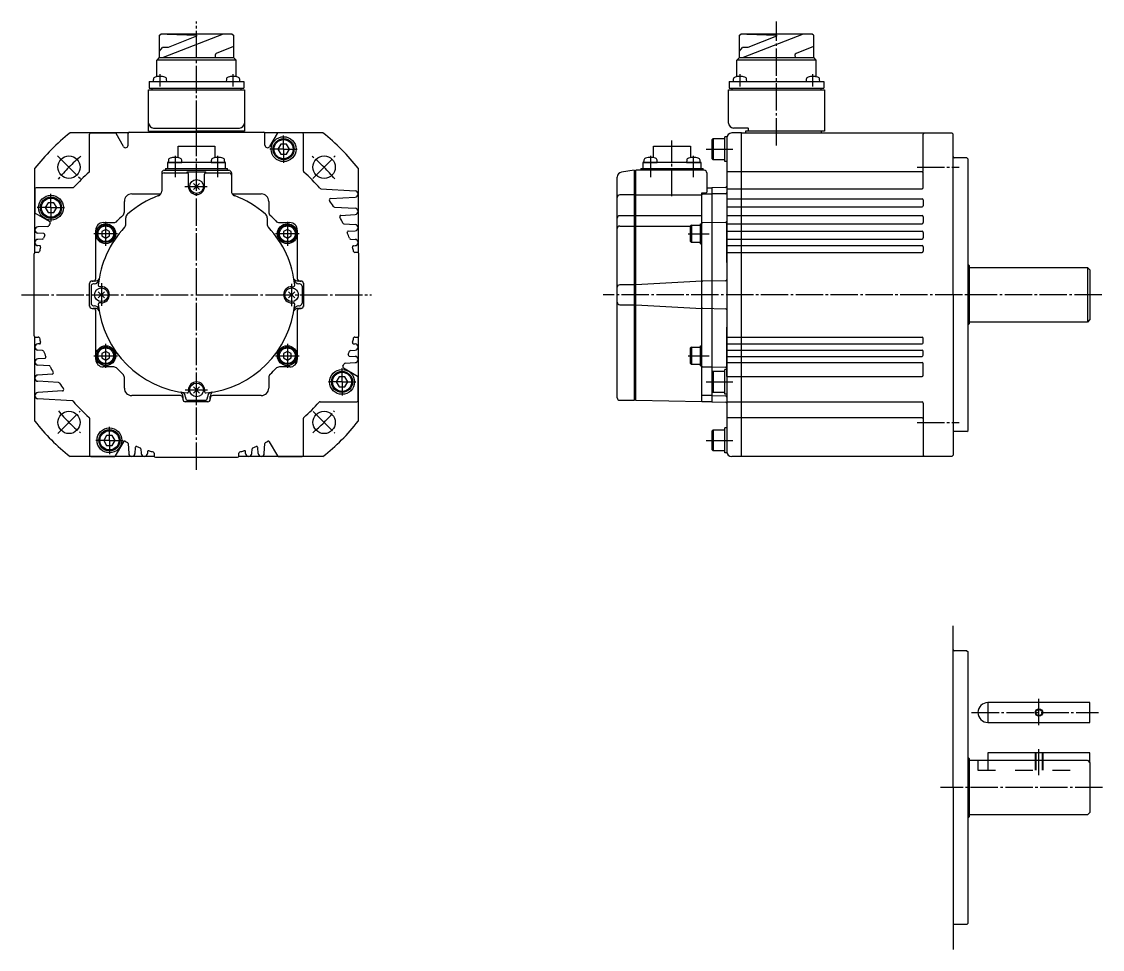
# Model space of a CAD drawing. Extents: x -328 to 343, y -171 to 202.
# Drawn here: x -327.7 to 106.7, y -170.6 to 202.1 of the extents above; entities that cross this region are included whole.
import ezdxf

# ---------------------------------------------------------------- set-up
doc = ezdxf.new("R2010")
doc.units = 0
doc.linetypes.add('DASH_CENTER', pattern=[14, 11, -1, 1, -1])
doc.linetypes.add('DASHED', pattern=[15, 7, -8])
doc.layers.get('0').update_dxf_attribs({"linetype": 'CONTINUOUS'})

msp = doc.modelspace()

# ---------------------------------------------------------------- linework, layer by layer
at = {"color": 1, "linetype": 'DASH_CENTER'}
for p, q in [((-257.44, 159.4), (-257.44, 202.15)), ((-24.35, 152.4), (-24.35, 202.15)), ((-272.12, 181.1), (-272.12, 176.1)), ((-242.76, 176.1), (-242.76, 181.1)), ((-39.03, 181.1), (-39.03, 176.1)), ((-9.67, 176.1), (-9.67, 181.1)), ((-257.44, 158.1), (-257.44, 159.4)), ((-257.44, 157.7), (-257.44, 158.1)), ((-257.44, 22.1), (-257.44, 157.7)), ((-222.44, 150.9), (-222.44, 156.4)), ((-66.35, 131.95), (-66.35, 154.34)), ((-313.3, 148.26), (-304.11, 139.06)), ((-266.07, 148.2), (-266.07, 139.7)), ((-248.81, 139.7), (-248.81, 148.2)), ((-222.44, 150.9), (-227.94, 150.9)), ((-222.44, 150.9), (-222.44, 145.4)), ((-222.44, 150.9), (-216.94, 150.9)), ((-210.7, 139.14), (-201.65, 148.19)), ((-74.98, 148.2), (-74.98, 139.7)), ((-57.72, 139.7), (-57.72, 148.2)), ((-52.65, 150.9), (-41.85, 150.9)), ((32.15, 143.66), (49.15, 143.66)), ((-262.18, 135.9), (-253.13, 135.9)), ((-315.94, 127.4), (-315.94, 132.9)), ((-315.94, 127.4), (-321.44, 127.4)), ((-315.94, 127.4), (-310.44, 127.4)), ((-315.94, 127.4), (-315.94, 121.9)), ((-293.94, 112.1), (-293.94, 121.7)), ((-220.94, 121.7), (-220.94, 112.1)), ((-289.14, 116.9), (-298.74, 116.9)), ((-216.14, 116.9), (-225.74, 116.9)), ((-59.85, 116.9), (-51.35, 116.9)), ((-295.69, 97.01), (-295.69, 92.4)), ((-219.19, 87.78), (-219.19, 96.79)), ((-327.74, 92.4), (-187.14, 92.4)), ((-295.69, 92.4), (-295.69, 88)), ((106.38, 92.4), (-94.05, 92.4)), ((-293.94, 63.1), (-293.94, 72.7)), ((-220.94, 72.7), (-220.94, 63.1)), ((-298.74, 67.9), (-289.14, 67.9)), ((-225.74, 67.9), (-216.14, 67.9)), ((-59.85, 67.9), (-51.35, 67.9)), ((-198.94, 57.4), (-198.94, 62.9)), ((-198.94, 57.4), (-204.44, 57.4)), ((-198.94, 57.4), (-198.94, 51.9)), ((-198.94, 57.4), (-193.44, 57.4)), ((-52.65, 57.4), (-41.85, 57.4)), ((-262.05, 54.15), (-253.05, 54.15)), ((-313.16, 36.68), (-304.25, 45.59)), ((-210.56, 45.51), (-201.79, 36.75)), ((-292.44, 33.9), (-292.44, 39.4)), ((32.15, 41.13), (49.15, 41.13)), ((-292.44, 33.9), (-297.94, 33.9)), ((-292.44, 33.9), (-292.44, 28.4)), ((-292.44, 33.9), (-286.94, 33.9)), ((-52.65, 33.9), (-41.85, 33.9)), ((81.15, -80.5), (81.15, -70)), ((54.1, -75.46), (105.09, -75.46)), ((81.15, -100.62), (81.15, -90.12)), ((106.65, -105.62), (41.65, -105.62))]:
    msp.add_line(p, q, dxfattribs=at)
at = {"color": 7, "linetype": 'CONTINUOUS'}
for p, q in [((-272.31, 196.65), (-271.81, 197.15)), ((-272.31, 187.71), (-272.31, 196.65)), ((-257.44, 197.15), (-271.81, 197.15)), ((-246.73, 197.15), (-270.79, 187.71)), ((-269.29, 197.15), (-257.44, 196.76)), ((-257.44, 196.29), (-268.88, 191.8)), ((-243.06, 197.15), (-257.44, 197.15)), ((-257.44, 196.29), (-257.44, 196.76)), ((-257.44, 196.76), (-257.44, 196.29)), ((-243.06, 197.15), (-242.56, 196.65)), ((-242.56, 196.65), (-242.56, 187.71)), ((-39.23, 196.65), (-38.73, 197.15)), ((-39.23, 187.71), (-39.23, 196.65)), ((-9.98, 197.15), (-38.73, 197.15)), ((-9.98, 197.15), (-38.73, 197.15)), ((-9.98, 197.15), (-38.73, 197.15)), ((-13.64, 197.15), (-37.7, 187.71)), ((-36.2, 197.15), (-24.35, 196.76)), ((-24.35, 196.29), (-35.79, 191.8)), ((-24.35, 196.76), (-24.35, 196.29)), ((-9.48, 196.65), (-9.98, 197.15)), ((-9.48, 196.65), (-9.48, 187.71)), ((-272.31, 190.3), (-271.06, 191.8)), ((-268.88, 191.8), (-271.06, 191.8)), ((-242.56, 192.12), (-249.53, 189.39)), ((-39.23, 190.3), (-37.97, 191.8)), ((-35.79, 191.8), (-37.97, 191.8)), ((-9.48, 192.12), (-16.44, 189.39)), ((-273.31, 186.71), (-272.31, 187.71)), ((-272.31, 187.71), (-257.44, 187.71)), ((-257.44, 187.71), (-242.56, 187.71)), ((-250, 188.69), (-250, 188.46)), ((-242.56, 187.71), (-241.56, 186.71)), ((-40.23, 186.71), (-39.23, 187.71)), ((-39.23, 187.71), (-16.16, 187.71)), ((-16.91, 188.69), (-16.91, 188.46)), ((-16.16, 187.71), (-9.48, 187.71)), ((-9.48, 187.71), (-8.48, 186.71)), ((-9.48, 187.71), (-8.48, 186.71)), ((-273.43, 179.97), (-273.37, 186.71)), ((-257.44, 186.71), (-273.31, 186.71)), ((-241.56, 186.71), (-257.44, 186.71)), ((-241.45, 180.08), (-241.5, 186.71)), ((-40.34, 179.97), (-40.28, 186.71)), ((-8.48, 186.71), (-40.23, 186.71)), ((-8.36, 179.77), (-8.42, 186.71)), ((-274.8, 178.94), (-274.87, 178.1)), ((-269.37, 178.1), (-269.44, 178.94)), ((-245.44, 178.94), (-245.51, 178.1)), ((-240.01, 178.1), (-240.08, 178.94)), ((-41.71, 178.94), (-41.78, 178.1)), ((-36.28, 178.1), (-36.35, 178.94)), ((-12.35, 178.94), (-12.42, 178.1)), ((-6.92, 178.1), (-6.99, 178.94)), ((-276.69, 161.4), (-276.69, 174.7)), ((-276.69, 174.7), (-257.44, 174.7)), ((-276.49, 178.1), (-256.59, 178.1)), ((-276.49, 178.1), (-276.49, 175.4)), ((-276.49, 175.4), (-257.44, 175.4)), ((-275.44, 175.4), (-275.44, 174.7)), ((-257.44, 175.4), (-238.39, 175.4)), ((-257.44, 174.7), (-238.19, 174.7)), ((-256.59, 178.1), (-238.39, 178.1)), ((-239.44, 174.7), (-239.44, 175.4)), ((-238.39, 178.1), (-238.39, 175.4)), ((-238.19, 174.7), (-238.19, 161.4)), ((-43.6, 161.4), (-43.6, 174.7)), ((-43.6, 174.7), (-24.35, 174.7)), ((-43.4, 178.1), (-5.3, 178.1)), ((-43.4, 178.1), (-43.4, 175.4)), ((-43.4, 175.4), (-5.3, 175.4)), ((-42.35, 175.4), (-42.35, 174.7)), ((-42.35, 175.4), (-42.35, 174.7)), ((-24.35, 174.7), (-5.1, 174.7)), ((-6.35, 174.7), (-6.35, 175.4)), ((-5.3, 178.1), (-5.3, 175.4)), ((-5.1, 174.7), (-5.1, 158.1)), ((-276.69, 158.1), (-276.69, 161.4)), ((-238.19, 161.4), (-238.19, 158.1)), ((-284.9, 157.4), (-308.25, 157.4)), ((-300.44, 142.03), (-300.44, 156.9)), ((-299.94, 157.4), (-290.23, 157.4)), ((-286.81, 151.97), (-289.79, 157.15)), ((-284.94, 152.47), (-284.94, 157.2)), ((-284.44, 157.7), (-257.44, 157.7)), ((-276.69, 158.1), (-257.44, 158.1)), ((-275.44, 158.1), (-275.44, 157.7)), ((-274.69, 159.4), (-257.44, 159.4)), ((-257.44, 159.4), (-240.19, 159.4)), ((-238.19, 158.1), (-257.44, 158.1)), ((-257.44, 157.7), (-230.44, 157.7)), ((-239.44, 158.1), (-239.44, 157.7)), ((-206.63, 157.4), (-229.98, 157.4)), ((-229.94, 152.47), (-229.94, 157.2)), ((-225.08, 157.15), (-228.07, 151.97)), ((-214.44, 142.03), (-214.44, 156.9)), ((-38.35, 157.4), (-42.35, 157.4)), ((-35.85, 159.4), (-41.6, 159.4)), ((-38.35, 27.4), (-38.35, 157.4)), ((-38.35, 157.4), (35.15, 157.4)), ((-38.35, 153.9), (-38.35, 157.4)), ((-38.35, 157.4), (-3.46, 157.4)), ((-35.65, 158.1), (-36.85, 158.1)), ((-36.85, 158.1), (-36.85, 157.4)), ((-36.85, 157.4), (-6.35, 157.4)), ((-35.65, 158.1), (-35.65, 159.2)), ((-24.35, 158.1), (-35.65, 158.1)), ((-6.35, 158.1), (-24.35, 158.1)), ((-5.1, 158.1), (-6.35, 158.1)), ((-6.35, 158.1), (-6.35, 157.4)), ((34.65, 156.9), (35.15, 157.4)), ((34.65, 142.3), (34.65, 156.9)), ((35.15, 157.4), (46.15, 157.4)), ((46.65, 156.9), (46.15, 157.4)), ((46.65, 123.74), (46.65, 156.9)), ((-264.84, 147.49), (-264.84, 152.15)), ((-264.84, 152.15), (-250.04, 152.15)), ((-250.04, 152.15), (-250.04, 147.49)), ((-223.59, 152.9), (-224.75, 150.9)), ((-221.28, 152.9), (-223.59, 152.9)), ((-220.13, 150.9), (-221.28, 152.9)), ((-73.75, 147.49), (-73.75, 152.15)), ((-73.75, 152.15), (-58.95, 152.15)), ((-58.95, 152.15), (-58.95, 147.49)), ((-49.75, 155.15), (-50.15, 154.75)), ((-49.75, 155.15), (-50.15, 154.75)), ((-50.15, 147.05), (-50.15, 154.75)), ((-50.15, 154.4), (-50.15, 154.75)), ((-49.75, 155.15), (-49.75, 146.65)), ((-49.75, 155.15), (-49.75, 154.4)), ((-49.75, 155.15), (-45.15, 155.15)), ((-49.75, 155.15), (-45.15, 155.15)), ((-45.15, 145.9), (-45.15, 155.9)), ((-44.35, 155.9), (-45.15, 155.9)), ((-45.15, 150.9), (-45.15, 155.15)), ((-45.15, 150.9), (-45.15, 155.15)), ((-44.35, 155.4), (-44.35, 28.9)), ((-224.75, 150.9), (-223.59, 148.9)), ((-223.59, 148.9), (-221.28, 148.9)), ((-221.28, 148.9), (-220.13, 150.9)), ((-45.15, 146.65), (-45.15, 150.9)), ((-45.15, 146.65), (-45.15, 150.9)), ((-44.35, 148.4), (-44.35, 145.95)), ((-245.74, 145.6), (-269.14, 145.6)), ((-269.14, 145.6), (-269.14, 143.1)), ((-268.75, 146.44), (-268.82, 145.6)), ((-268.82, 145.6), (-263.32, 145.6)), ((-263.32, 145.6), (-263.39, 146.44)), ((-251.49, 146.44), (-251.56, 145.6)), ((-251.56, 145.6), (-246.06, 145.6)), ((-246.06, 145.6), (-246.13, 146.44)), ((-245.74, 143.1), (-245.74, 145.6)), ((-78.05, 145.6), (-78.05, 143.1)), ((-54.65, 145.6), (-78.05, 145.6)), ((-77.66, 146.44), (-77.73, 145.6)), ((-77.73, 145.6), (-72.23, 145.6)), ((-72.23, 145.6), (-72.3, 146.44)), ((-60.4, 146.44), (-60.47, 145.6)), ((-60.47, 145.6), (-54.97, 145.6)), ((-54.97, 145.6), (-55.04, 146.44)), ((-54.65, 143.1), (-54.65, 145.6)), ((-50.15, 147.05), (-49.75, 146.65)), ((-50.15, 147.05), (-49.75, 146.65)), ((-45.15, 146.65), (-49.75, 146.65)), ((-45.15, 146.65), (-49.35, 146.65)), ((-44.35, 145.9), (-45.15, 145.9)), ((46.65, 92.4), (46.65, 147.2)), ((52.15, 147.4), (47.15, 147.4)), ((52.65, 146.9), (52.15, 147.4)), ((52.65, 92.4), (52.65, 146.9)), ((-322.44, 109.35), (-322.44, 143.2)), ((-271.44, 141.4), (-271.44, 134.08)), ((-270.44, 142.4), (-244.44, 142.4)), ((-270.44, 141.4), (-261.19, 141.4)), ((-269.94, 143.1), (-269.94, 142.4)), ((-269.94, 143.1), (-244.94, 143.1)), ((-261.19, 141.4), (-261.19, 141.74)), ((-261.19, 141.74), (-253.69, 141.74)), ((-260.69, 135.9), (-260.69, 140.9)), ((-254.19, 135.9), (-254.19, 140.9)), ((-253.69, 141.4), (-253.69, 141.74)), ((-253.69, 141.4), (-244.44, 141.4)), ((-244.94, 142.4), (-244.94, 143.1)), ((-243.44, 141.4), (-243.44, 134.08)), ((-192.44, 143.2), (-192.44, 109.35)), ((-88.35, 51), (-88.35, 139.69)), ((-81.55, 142.4), (-86.63, 141.67)), ((-81.55, 142.4), (-81.55, 50)), ((-80.85, 142.2), (-81.55, 142.2)), ((-80.85, 50), (-80.85, 142.4)), ((-53.35, 142.4), (-80.85, 142.4)), ((-78.85, 143.1), (-53.85, 143.1)), ((-78.85, 143.1), (-78.85, 142.4)), ((-53.85, 142.4), (-53.85, 143.1)), ((-52.35, 141.4), (-52.35, 133.6)), ((34.15, 141.8), (-44.35, 141.8)), ((34.65, 135.5), (34.65, 141.8)), ((-322.44, 134.9), (-322.44, 125.48)), ((-307.08, 135.4), (-321.94, 135.4)), ((-258.68, 134.66), (-256.2, 137.13)), ((-256.2, 134.66), (-258.68, 137.13)), ((-207.48, 134.99), (-193.69, 134.15)), ((-52.35, 135.43), (-50.35, 135.4)), ((-44.84, 135.5), (-50.35, 135.4)), ((-50.35, 135.4), (-50.35, 63.4)), ((-44.35, 135), (34.15, 135)), ((-283.44, 132.9), (-271.83, 132.9)), ((-243.05, 132.9), (-231.44, 132.9)), ((-203.61, 131.04), (-193.69, 131.65)), ((-81.55, 132.52), (-87.35, 132.52)), ((-80.85, 132.52), (-54.35, 132.52)), ((-54.35, 49.47), (-54.35, 133.4)), ((-54.35, 133.4), (-52.55, 133.4)), ((-54.06, 132.9), (-52.35, 132.93)), ((-52.35, 132.93), (-50.35, 132.9)), ((-44.84, 133.01), (-50.35, 132.91)), ((-44.35, 130.98), (34.15, 130.98)), ((34.65, 130.48), (34.65, 128.17)), ((-317.09, 129.4), (-318.25, 127.4)), ((-318.25, 127.4), (-317.09, 125.4)), ((-314.78, 129.4), (-317.09, 129.4)), ((-313.63, 127.4), (-314.78, 129.4)), ((-314.78, 125.4), (-313.63, 127.4)), ((-286.44, 125.7), (-286.44, 129.9)), ((-228.44, 129.9), (-228.44, 125.7)), ((-202, 127.65), (-193.69, 127.15)), ((-50.35, 126.9), (-50.35, 49.39)), ((-44.35, 129.9), (-44.35, 92.4)), ((-44.35, 127.67), (34.15, 127.67)), ((-316.51, 121.77), (-322.19, 125.05)), ((-317.09, 125.4), (-314.78, 125.4)), ((-285.84, 120.87), (-285.84, 123.31)), ((-229.04, 123.31), (-229.04, 120.87)), ((-199.42, 124.3), (-193.69, 124.65)), ((-81.55, 124.15), (-87.35, 124.15)), ((-54.35, 124.15), (-80.85, 124.15)), ((-44.35, 124.25), (34.15, 124.25)), ((34.65, 123.75), (34.65, 121.44)), ((-317.18, 119.89), (-321.19, 119.65)), ((-297.94, 98.9), (-297.94, 118.4)), ((-293.94, 118.63), (-295.44, 117.76)), ((-295.44, 117.76), (-295.44, 116.03)), ((-294.94, 121.4), (-290.74, 121.4)), ((-292.44, 117.76), (-293.94, 118.63)), ((-292.44, 116.03), (-292.44, 117.76)), ((-224.13, 121.4), (-219.94, 121.4)), ((-220.94, 118.63), (-222.44, 117.76)), ((-222.44, 117.76), (-222.44, 116.03)), ((-219.44, 117.76), (-220.94, 118.63)), ((-219.44, 116.03), (-219.44, 117.76)), ((-216.94, 118.4), (-216.94, 98.9)), ((-198.19, 120.92), (-193.69, 120.65)), ((-196.43, 117.98), (-193.69, 118.15)), ((-87.35, 120), (-81.55, 120)), ((-80.85, 120), (-58.85, 120)), ((-58.5, 120.4), (-58.85, 120.05)), ((-58.85, 113.75), (-58.85, 120.05)), ((-58.5, 120.4), (-58.5, 113.4)), ((-58.5, 120.4), (-54.85, 120.4)), ((-54.85, 112.9), (-54.85, 120.9)), ((-54.85, 120.9), (-54.35, 120.9)), ((-44.84, 121.49), (-54.06, 121.33)), ((-44.35, 105.4), (-44.35, 121.4)), ((-44.35, 120.94), (34.15, 120.94)), ((-44.35, 117.94), (34.15, 117.94)), ((34.65, 117.44), (34.65, 115.28)), ((-318.85, 117), (-321.19, 117.15)), ((-319.32, 114.76), (-321.19, 114.65)), ((-295.44, 116.03), (-293.94, 115.16)), ((-293.94, 115.16), (-292.44, 116.03)), ((-222.44, 116.03), (-220.94, 115.16)), ((-220.94, 115.16), (-219.44, 116.03)), ((-195.56, 114.76), (-193.69, 114.65)), ((-58.85, 113.75), (-58.5, 113.4)), ((-54.85, 113.4), (-58.5, 113.4)), ((-44.35, 114.78), (34.15, 114.78)), ((-322.74, 75.9), (-322.74, 108.9)), ((-321.08, 109.4), (-322.24, 109.4)), ((-320.55, 112.11), (-321.19, 112.15)), ((-194.33, 112.11), (-193.69, 112.15)), ((-192.64, 109.4), (-193.8, 109.4)), ((-192.14, 75.9), (-192.14, 108.9)), ((-54.85, 112.9), (-54.35, 112.9)), ((-44.35, 112.15), (34.15, 112.15)), ((-44.35, 109.4), (34.15, 109.4)), ((34.65, 111.65), (34.65, 109.9)), ((52.65, 92.4), (52.65, 104.9)), ((52.65, 104.4), (52.85, 104.4)), ((52.85, 104.4), (53.15, 104.1)), ((53.15, 104.1), (53.15, 80.7)), ((53.15, 103.4), (100.65, 103.4)), ((100.65, 103.4), (100.65, 81.4)), ((101.65, 102.4), (100.65, 103.4)), ((101.65, 102.4), (101.65, 82.4)), ((-300.44, 87.85), (-300.44, 96.94)), ((-300.44, 87.9), (-300.44, 96.9)), ((-300.44, 87.89), (-300.44, 96.89)), ((-299.84, 95.8), (-299.84, 89)), ((-299.44, 97.9), (-298.94, 97.9)), ((-298.26, 97.89), (-299.44, 97.89)), ((-298.59, 96.8), (-298.84, 96.8)), ((-295.69, 95.65), (-296.41, 95.65)), ((-219.19, 95.65), (-218.47, 95.65)), ((-215.44, 97.89), (-216.62, 97.89)), ((-216.04, 96.8), (-216.28, 96.8)), ((-215.94, 97.9), (-215.44, 97.9)), ((-215.04, 95.8), (-215.04, 89)), ((-214.44, 97.05), (-214.44, 87.74)), ((-214.44, 96.94), (-214.44, 87.85)), ((-214.44, 96.9), (-214.44, 87.9)), ((-214.44, 96.89), (-214.44, 87.89)), ((-81.55, 96.4), (-87.35, 96.4)), ((-54.35, 97.9), (-80.85, 96.4)), ((-44.84, 97.99), (-54.06, 97.83)), ((-294.45, 91.16), (-296.93, 93.63)), ((-296.93, 91.16), (-294.45, 93.63)), ((-220.43, 91.16), (-217.95, 93.63)), ((-217.95, 91.16), (-220.43, 93.63)), ((-44.35, 92.4), (-44.35, 54.9)), ((46.65, 92.4), (46.65, 27.9)), ((52.65, 37.9), (52.65, 92.4)), ((-299.44, 86.9), (-298.94, 86.9)), ((-299.44, 86.89), (-298.26, 86.89)), ((-298.84, 88), (-298.59, 88)), ((-295.69, 89.15), (-296.41, 89.15)), ((-219.19, 89.15), (-218.47, 89.15)), ((-216.62, 86.89), (-215.44, 86.89)), ((-216.28, 88), (-216.04, 88)), ((-215.44, 86.9), (-215.94, 86.9)), ((-87.35, 88.4), (-81.55, 88.4)), ((-80.85, 88.4), (-54.35, 86.9)), ((-54.06, 86.96), (-44.84, 86.8)), ((-297.94, 84.9), (-297.94, 85.9)), ((-297.94, 66.4), (-297.94, 84.9)), ((-216.94, 85.9), (-216.94, 84.9)), ((-216.94, 84.9), (-216.94, 66.4)), ((-44.35, 63.4), (-44.35, 79.4)), ((52.85, 80.4), (52.65, 80.4)), ((52.85, 80.4), (53.15, 80.7)), ((100.65, 81.4), (53.15, 81.4)), ((101.65, 82.4), (100.65, 81.4)), ((-322.44, 41.59), (-322.44, 75.44)), ((-322.24, 75.4), (-321.08, 75.4)), ((-193.8, 75.4), (-192.64, 75.4)), ((-192.44, 75.44), (-192.44, 41.59)), ((-44.35, 72.65), (-44.35, 75.4)), ((-44.35, 75.4), (29.65, 75.4)), ((29.65, 75.4), (34.15, 75.4)), ((34.65, 73.15), (34.65, 74.9)), ((-320.55, 72.68), (-321.19, 72.65)), ((-319.32, 70.03), (-321.19, 70.15)), ((-293.94, 69.63), (-295.44, 68.76)), ((-292.44, 68.76), (-293.94, 69.63)), ((-220.94, 69.63), (-222.44, 68.76)), ((-219.44, 68.76), (-220.94, 69.63)), ((-195.56, 70.03), (-193.69, 70.15)), ((-194.33, 72.68), (-193.69, 72.65)), ((-58.5, 71.4), (-58.85, 71.05)), ((-58.85, 64.75), (-58.85, 71.05)), ((-58.5, 71.4), (-54.85, 71.4)), ((-58.5, 71.4), (-58.5, 64.4)), ((-54.85, 71.9), (-54.35, 71.9)), ((-54.85, 63.9), (-54.85, 71.9)), ((-44.35, 70.15), (-44.35, 72.65)), ((-44.35, 72.65), (29.65, 72.65)), ((-44.35, 67.65), (-44.35, 70.15)), ((-44.35, 70.15), (29.65, 70.15)), ((29.65, 72.65), (34.15, 72.65)), ((29.65, 70.15), (34.15, 70.15)), ((34.65, 68.15), (34.65, 69.65)), ((-318.45, 66.81), (-321.19, 66.65)), ((-295.44, 68.76), (-295.44, 67.03)), ((-295.44, 67.03), (-293.94, 66.16)), ((-293.94, 66.16), (-292.44, 67.03)), ((-292.44, 67.03), (-292.44, 68.76)), ((-222.44, 68.76), (-222.44, 67.03)), ((-222.44, 67.03), (-220.94, 66.16)), ((-220.94, 66.16), (-219.44, 67.03)), ((-219.44, 67.03), (-219.44, 68.76)), ((-196.03, 67.79), (-193.69, 67.65)), ((-44.35, 65.15), (-44.35, 67.65)), ((-44.35, 67.65), (29.65, 67.65)), ((29.65, 67.65), (34.15, 67.65)), ((-316.68, 63.87), (-321.19, 64.15)), ((-290.74, 63.4), (-294.94, 63.4)), ((-219.94, 63.4), (-224.13, 63.4)), ((-198.37, 63.02), (-192.69, 59.74)), ((-197.7, 64.9), (-193.69, 65.15)), ((-58.85, 64.75), (-58.5, 64.4)), ((-54.85, 64.4), (-58.5, 64.4)), ((-54.85, 63.9), (-54.35, 63.9)), ((-54.06, 63.46), (-50.35, 63.4)), ((-50.35, 63.4), (-44.84, 63.3)), ((-50.35, 63.4), (-50.35, 57.9)), ((-49.75, 61.65), (-50.15, 61.25)), ((-49.75, 61.65), (-50.15, 61.25)), ((-50.15, 53.55), (-50.15, 61.25)), ((-50.15, 53.55), (-50.15, 61.25)), ((-49.75, 61.65), (-49.75, 53.15)), ((-49.75, 61.65), (-45.15, 61.65)), ((-49.75, 61.65), (-49.75, 53.15)), ((-49.75, 61.65), (-45.15, 61.65)), ((-44.35, 62.4), (-45.15, 62.4)), ((-45.15, 52.4), (-45.15, 62.4)), ((-45.15, 57.4), (-45.15, 61.65)), ((-45.15, 57.4), (-45.15, 61.65)), ((-44.35, 59.6), (-44.35, 65.15)), ((-44.35, 65.15), (29.65, 65.15)), ((29.65, 65.15), (34.15, 65.15)), ((34.65, 60.1), (34.65, 64.65)), ((-315.46, 60.5), (-321.19, 60.15)), ((-312.88, 57.14), (-321.19, 57.65)), ((-286.44, 54.9), (-286.44, 59.09)), ((-228.44, 59.09), (-228.44, 54.9)), ((-200.09, 59.4), (-201.25, 57.4)), ((-201.25, 57.4), (-200.09, 55.4)), ((-197.78, 59.4), (-200.09, 59.4)), ((-196.63, 57.4), (-197.78, 59.4)), ((-197.78, 55.4), (-196.63, 57.4)), ((-192.44, 49.9), (-192.44, 59.31)), ((-45.15, 53.15), (-45.15, 57.4)), ((-45.15, 53.15), (-45.15, 57.4)), ((-44.35, 59.6), (29.65, 59.6)), ((29.65, 59.6), (34.15, 59.6)), ((-311.27, 53.75), (-321.19, 53.15)), ((-260.69, 54.15), (-260.69, 53.43)), ((-258.68, 52.91), (-256.2, 55.38)), ((-256.2, 52.91), (-258.68, 55.38)), ((-254.19, 54.15), (-254.19, 53.43)), ((-200.09, 55.4), (-197.78, 55.4)), ((-50.15, 53.55), (-49.75, 53.15)), ((-50.15, 53.55), (-49.75, 53.15)), ((-45.15, 53.15), (-49.75, 53.15)), ((-45.15, 53.15), (-49.75, 53.15)), ((-44.35, 52.4), (-45.15, 52.4)), ((-44.35, 54.9), (-44.35, 52.45)), ((-44.35, 52.45), (-44.35, 52.1)), ((-307.4, 49.8), (-321.19, 50.65)), ((-263.94, 51.9), (-283.44, 51.9)), ((-264.21, 51.9), (-264.94, 51.9)), ((-262.94, 51.58), (-262.94, 50.4)), ((-262.94, 50.9), (-262.94, 50.4)), ((-252.9, 49.4), (-261.98, 49.4)), ((-252.94, 49.4), (-261.94, 49.4)), ((-252.94, 49.4), (-261.94, 49.4)), ((-261.84, 51.24), (-261.84, 51)), ((-260.84, 50), (-254.04, 50)), ((-253.04, 51), (-253.04, 51.24)), ((-251.94, 50.4), (-251.94, 51.58)), ((-251.94, 50.9), (-251.94, 50.4)), ((-231.44, 51.9), (-250.94, 51.9)), ((-207.8, 49.4), (-192.94, 49.4)), ((-87.35, 50), (-81.55, 50)), ((-81.55, 50.2), (-80.85, 50.2)), ((-80.85, 50), (-54.35, 49.47)), ((-52.35, 51.88), (-54.06, 51.91)), ((-52.35, 49.36), (-54.06, 49.39)), ((-50.35, 51.91), (-52.35, 51.88)), ((-50.35, 49.4), (-52.35, 49.36)), ((-50.35, 51.89), (-44.84, 51.8)), ((-50.35, 49.39), (-44.84, 49.29)), ((-44.35, 49.4), (34.15, 49.4)), ((34.65, 48.9), (34.65, 27.9)), ((-300.44, 42.76), (-300.44, 27.9)), ((-214.44, 27.9), (-214.44, 42.76)), ((34.15, 42.99), (-44.35, 42.99)), ((-293.59, 35.9), (-294.75, 33.9)), ((-291.28, 35.9), (-293.59, 35.9)), ((-290.13, 33.9), (-291.28, 35.9)), ((-49.75, 38.15), (-50.15, 37.75)), ((-49.75, 38.15), (-50.15, 37.75)), ((-50.15, 30.05), (-50.15, 37.75)), ((-50.15, 30.05), (-50.15, 37.75)), ((-49.75, 38.15), (-45.15, 38.15)), ((-49.75, 38.15), (-49.75, 29.65)), ((-49.75, 38.15), (-45.15, 38.15)), ((-49.75, 38.15), (-49.75, 29.65)), ((-45.15, 28.9), (-45.15, 38.9)), ((-44.35, 38.9), (-45.15, 38.9)), ((-45.15, 33.9), (-45.15, 38.15)), ((-45.15, 33.9), (-45.15, 38.15)), ((52.15, 37.4), (46.65, 37.4)), ((52.15, 37.4), (52.65, 37.9)), ((-294.75, 33.9), (-293.59, 31.9)), ((-293.59, 31.9), (-291.28, 31.9)), ((-291.28, 31.9), (-290.13, 33.9)), ((-286.81, 33.33), (-290.09, 27.65)), ((-284.93, 32.66), (-284.69, 28.65)), ((-282.05, 30.99), (-282.19, 28.65)), ((-279.8, 30.51), (-279.69, 28.65)), ((-235.19, 28.65), (-235.08, 30.51)), ((-232.69, 28.65), (-232.83, 30.99)), ((-230.19, 28.65), (-229.94, 32.66)), ((-224.78, 27.65), (-228.07, 33.33)), ((-45.15, 29.65), (-45.15, 33.9)), ((-45.15, 29.65), (-45.15, 33.9)), ((-274.4, 27.4), (-308.25, 27.4)), ((-299.94, 27.4), (-290.53, 27.4)), ((-277.15, 29.28), (-277.19, 28.65)), ((-274.44, 28.76), (-274.44, 27.6)), ((-273.94, 27.1), (-240.94, 27.1)), ((-206.63, 27.4), (-240.48, 27.4)), ((-240.44, 27.6), (-240.44, 28.76)), ((-237.69, 28.65), (-237.73, 29.28)), ((-224.35, 27.4), (-214.94, 27.4)), ((-50.15, 30.05), (-49.75, 29.65)), ((-50.15, 30.05), (-49.75, 29.65)), ((-45.15, 29.65), (-49.75, 29.65)), ((-45.15, 29.65), (-49.75, 29.65)), ((-44.35, 28.9), (-45.15, 28.9)), ((35.15, 27.4), (-42.35, 27.4)), ((34.65, 27.9), (35.15, 27.4)), ((46.15, 27.4), (35.15, 27.4)), ((46.65, 27.9), (46.15, 27.4)), ((46.65, -74.28), (46.65, -40.62)), ((46.65, -105.62), (46.65, -50.82)), ((52.15, -50.62), (47.15, -50.62)), ((52.15, -50.62), (52.65, -51.12)), ((52.65, -105.62), (52.65, -51.12)), ((60.65, -71.46), (60.65, -79.46)), ((101.65, -71.46), (60.65, -71.46)), ((101.65, -79.46), (101.65, -71.46)), ((60.65, -79.46), (101.65, -79.46)), ((52.65, -93.62), (52.85, -93.62)), ((52.85, -93.62), (53.15, -93.92)), ((53.15, -93.92), (53.15, -117.32)), ((53.15, -94.62), (56.65, -94.62)), ((56.65, -94.62), (60.65, -94.62)), ((60.65, -91.62), (60.65, -94.62)), ((101.65, -91.62), (60.65, -91.62)), ((60.65, -94.62), (100.65, -94.62)), ((100.65, -94.62), (101.65, -95.62)), ((101.65, -95.62), (101.65, -91.62)), ((101.65, -95.62), (101.65, -98.62)), ((101.65, -98.62), (101.65, -115.62)), ((46.65, -105.62), (46.65, -170.62)), ((52.65, -160.12), (52.65, -105.62)), ((100.65, -116.62), (53.15, -116.62)), ((101.65, -115.62), (100.65, -116.62)), ((52.85, -117.62), (52.65, -117.62)), ((52.85, -117.62), (53.15, -117.32)), ((52.15, -160.62), (46.65, -160.62)), ((52.15, -160.62), (52.65, -160.12))]:
    msp.add_line(p, q, dxfattribs=at)
at = {"color": 2, "linetype": 'DASHED'}
for p, q in [((56.65, -94.62), (56.65, -98.62)), ((79.65, -91.62), (79.65, -98.62)), ((82.65, -91.62), (82.65, -98.62)), ((56.65, -98.62), (101.65, -98.62))]:
    msp.add_line(p, q, dxfattribs=at)
at = {"color": 7, "linetype": 'DASHED'}
for p, q in [((60.65, -94.62), (60.65, -98.62)), ((79.9, -91.62), (79.9, -98.62)), ((82.4, -91.62), (82.4, -98.62))]:
    msp.add_line(p, q, dxfattribs=at)
at = {"color": 7, "linetype": 'CONTINUOUS'}
for centre, radius in [((-222.44, 150.9), 5), ((-222.44, 150.9), 4.25), ((-222.44, 150.9), 3.85), ((-308.7, 143.66), 4.5), ((-206.17, 143.66), 4.5), ((-206.17, 143.66), 4.5), ((-257.44, 135.9), 2.75), ((-315.94, 127.4), 5), ((-315.94, 127.4), 4.25), ((-315.94, 127.4), 3.85), ((-293.94, 116.9), 4), ((-293.94, 116.9), 3.5), ((-293.94, 116.9), 3.15), ((-220.94, 116.9), 4), ((-220.94, 116.9), 3.5), ((-220.94, 116.9), 3.15), ((-295.69, 92.4), 2.75), ((-219.19, 92.4), 2.75), ((-293.94, 67.9), 4), ((-293.94, 67.9), 3.5), ((-293.94, 67.9), 3.15), ((-220.94, 67.9), 4), ((-220.94, 67.9), 3.5), ((-220.94, 67.9), 3.15), ((-198.94, 57.4), 5), ((-198.94, 57.4), 4.25), ((-198.94, 57.4), 3.85), ((-257.44, 54.15), 2.75), ((-308.7, 41.13), 4.5), ((-206.17, 41.13), 4.5), ((-292.44, 33.9), 5), ((-292.44, 33.9), 4.25), ((-292.44, 33.9), 3.85), ((81.15, -75.46), 1.25)]:
    msp.add_circle(centre, radius, dxfattribs=at)
at = {"color": 2, "linetype": 'CONTINUOUS'}
msp.add_circle((81.15, -75.46), 1.5, dxfattribs=at)
at = {"color": 7, "linetype": 'CONTINUOUS'}
for centre, radius, start, end in [((-249.25, 188.69), 0.75, 111.422, 180), ((-249.25, 188.46), 0.75, 180, 270), ((-16.16, 188.69), 0.75, 111.422, 180), ((-16.16, 188.46), 0.75, 180, 270), ((-273.8, 178.86), 1, 106.257, 175), ((-272.12, 173.1), 7, 90, 106.257), ((-272.12, 173.1), 7, 73.743, 90), ((-270.44, 178.86), 1, 5, 73.743), ((-270.44, 178.86), 1, 5, 73.743), ((-244.44, 178.86), 1, 106.257, 175), ((-244.44, 178.86), 1, 106.257, 175), ((-242.76, 173.1), 7, 90, 106.257), ((-242.76, 173.1), 7, 73.743, 90), ((-241.08, 178.86), 1, 5, 73.743), ((-40.71, 178.86), 1, 106.257, 175), ((-39.03, 173.1), 7, 90, 106.257), ((-39.03, 173.1), 7, 73.743, 90), ((-37.35, 178.86), 1, 5, 73.743), ((-11.35, 178.86), 1, 106.257, 175), ((-9.67, 173.1), 7, 90, 106.257), ((-9.67, 173.1), 7, 73.743, 90), ((-7.99, 178.86), 1, 5, 73.743), ((-274.69, 161.4), 2, 180, 270), ((-240.19, 161.4), 2, 270, 0), ((-41.6, 161.4), 2, 180, 270), ((-257.44, 92.4), 82.5, 128.0123, 141.9877), ((-299.94, 156.9), 0.5, 90, 180), ((-290.23, 156.9), 0.5, 30, 90), ((-284.44, 157.2), 0.5, 90, 180), ((-230.44, 157.2), 0.5, 0, 90), ((-224.65, 156.9), 0.5, 90, 150), ((-214.94, 156.9), 0.5, 0, 90), ((-257.44, 92.4), 82.5, 38.0123, 51.9877), ((-42.35, 155.4), 2, 90, 180), ((-35.85, 159.2), 0.2, 0, 90), ((-285.94, 152.47), 1, 210, 0), ((-228.94, 152.47), 1, 180, 330), ((47.15, 147.9), 0.5, 180, 270), ((-267.75, 146.36), 1, 106.257, 175), ((-266.07, 140.6), 7, 90, 106.257), ((-266.07, 140.6), 7, 73.743, 90), ((-264.39, 146.36), 1, 5, 73.743), ((-250.49, 146.36), 1, 106.257, 175), ((-248.81, 140.6), 7, 90, 106.257), ((-248.81, 140.6), 7, 73.743, 90), ((-247.13, 146.36), 1, 5, 73.743), ((-76.66, 146.36), 1, 106.257, 175), ((-74.98, 140.6), 7, 90, 106.257), ((-74.98, 140.6), 7, 73.743, 90), ((-73.3, 146.36), 1, 5, 73.743), ((-59.4, 146.36), 1, 106.257, 175), ((-57.72, 140.6), 7, 90, 106.257), ((-57.72, 140.6), 7, 73.743, 90), ((-56.04, 146.36), 1, 5, 73.743), ((-257.44, 92.4), 65.5, 131.2306, 138.7694), ((-300.94, 142.03), 0.5, 311.2306, 0), ((-270.44, 141.4), 1, 90, 180), ((-270.44, 140.4), 1, 90, 180), ((-261.19, 140.9), 0.5, 0, 90), ((-253.69, 140.9), 0.5, 90, 180), ((-244.44, 141.4), 1, 0, 90), ((-244.44, 140.4), 1, 0, 90), ((-213.94, 142.03), 0.5, 180, 228.7694), ((-257.44, 92.4), 65.5, 40.7619, 48.7694), ((-86.35, 139.69), 2, 98.1301, 180), ((-53.35, 141.4), 1, 0, 90), ((34.15, 142.3), 0.5, 270, 0), ((-321.94, 134.9), 0.5, 90, 180), ((-307.08, 135.9), 0.5, 270, 318.7694), ((-257.44, 135.9), 3.25, 180, 0), ((-207.45, 135.49), 0.5, 220.7619, 266.5), ((-44.85, 136), 0.5, 271, 0), ((34.15, 135.5), 0.5, 270, 0), ((-283.44, 129.9), 3, 90, 180), ((-257.44, 92.4), 42.65, 110.9984, 130.4999), ((-273.44, 134.08), 2, 290.9984, 0), ((-241.44, 134.08), 2, 180, 249.0016), ((-257.44, 92.4), 42.65, 49.5001, 69.0016), ((-231.44, 129.9), 3, 0, 90), ((-203.58, 130.54), 0.5, 93.5, 215.306), ((-193.69, 132.9), 1.25, 270, 90), ((-87.35, 131.52), 1, 90, 180), ((-54.05, 132.6), 0.3, 91, 180), ((-52.55, 133.6), 0.2, 270, 0), ((-44.85, 133.51), 0.5, 271, 0), ((34.15, 130.48), 0.5, 0, 90), ((-257.44, 92.4), 65.5, 32.8045, 35.306), ((-201.96, 128.15), 0.5, 212.8045, 266.5), ((-193.69, 125.9), 1.25, 270, 90), ((34.15, 128.17), 0.5, 270, 0), ((-321.94, 125.48), 0.5, 180, 240), ((-316.76, 121.34), 0.5, 0, 60), ((-290.74, 123.4), 2, 270, 317.0532), ((-257.44, 92.4), 43.5, 132.9468, 137.0532), ((-288.44, 125.7), 2, 312.9468, 0), ((-283.84, 123.31), 2, 130.4999, 180), ((-231.04, 123.31), 2, 0, 49.5001), ((-226.44, 125.7), 2, 180, 227.0532), ((-257.44, 92.4), 43.5, 42.9468, 47.0532), ((-224.13, 123.4), 2, 222.9468, 270), ((-199.39, 123.8), 0.5, 93.5, 208.4092), ((-257.44, 92.4), 65.5, 26.089, 28.4092), ((-87.35, 123.15), 1, 90, 180), ((-44.85, 121.99), 0.5, 271, 0), ((34.15, 123.75), 0.5, 0, 90), ((-321.19, 118.4), 1.25, 90, 270), ((-317.21, 120.39), 0.5, 273.5, 334.9026), ((-257.44, 92.4), 65.5, 153.9917, 154.9026), ((-316.76, 121.34), 0.5, 333.9917, 0), ((-294.94, 118.4), 3, 90, 180), ((-257.44, 92.4), 39.65, 136.8773, 174.5035), ((-287.84, 120.87), 2, 316.8773, 0), ((-287.84, 120.87), 2, 316.8773, 0), ((-227.04, 120.87), 2, 180, 223.1227), ((-257.44, 92.4), 39.65, 5.4965, 43.1227), ((-219.94, 118.4), 3, 0, 90), ((-198.16, 121.42), 0.5, 206.089, 266.5), ((-196.4, 117.48), 0.5, 93.5, 202.3386), ((-257.44, 92.4), 65.5, 20.2698, 22.3386), ((-193.69, 119.4), 1.25, 270, 90), ((-87.35, 119), 1, 90, 180), ((-54.05, 121.03), 0.3, 91, 180), ((34.15, 121.44), 0.5, 270, 0), ((34.15, 117.44), 0.5, 0, 90), ((-321.19, 113.4), 1.25, 90, 270), ((-319.35, 115.26), 0.5, 273.5, 339.7319), ((-257.44, 92.4), 65.5, 158.5759, 159.7319), ((-318.88, 116.5), 0.5, 338.5759, 86.5), ((-195.53, 115.26), 0.5, 200.2698, 266.5), ((-193.69, 113.4), 1.25, 270, 90), ((34.15, 115.28), 0.5, 270, 0), ((-322.24, 108.9), 0.5, 90, 180), ((-321.08, 109.9), 0.5, 270, 344.624), ((-257.44, 92.4), 65.5, 163.0768, 164.624), ((-320.58, 111.61), 0.5, 343.0768, 86.5), ((-194.3, 111.61), 0.5, 93.5, 196.9232), ((-257.44, 92.4), 65.5, 15.376, 16.9232), ((-193.8, 109.9), 0.5, 195.376, 270), ((-192.64, 108.9), 0.5, 0, 90), ((34.15, 111.65), 0.5, 0, 90), ((34.15, 109.9), 0.5, 270, 0), ((-299.44, 96.9), 1, 89.999, 180), ((-299.44, 96.89), 1, 90, 180), ((-298.84, 95.8), 1, 90, 180), ((-298.94, 98.9), 1, 269.999, 0), ((-298.59, 98.8), 2, 270, 351.1608), ((-298.26, 99.89), 2, 270, 327.7719), ((-296.41, 96.15), 0.5, 174.5035, 270), ((-295.69, 92.4), 3.25, 270, 90), ((-219.19, 92.4), 3.25, 90, 270), ((-218.47, 96.15), 0.5, 270, 5.4965), ((-216.62, 99.89), 2, 212.2281, 270), ((-216.28, 98.8), 2, 188.8392, 270), ((-215.94, 98.9), 1, 180, 270.001), ((-216.04, 95.8), 1, 0, 90), ((-215.44, 96.9), 1, 0, 90.001), ((-215.44, 96.89), 1, 0, 90), ((-87.35, 95.4), 1, 90, 180), ((-54.05, 97.53), 0.3, 91, 180), ((-44.85, 98.49), 0.5, 271, 0), ((-299.44, 87.9), 1, 180, 269.999), ((-299.44, 87.89), 1, 180, 270), ((-298.84, 89), 1, 180, 270), ((-298.94, 85.9), 1, 0, 89.999), ((-298.59, 86), 2, 8.8392, 90), ((-298.26, 84.89), 2, 32.1977, 90), ((-296.41, 88.65), 0.5, 90, 185.4965), ((-257.44, 92.4), 39.65, 185.4965, 264.5035), ((-257.44, 92.4), 39.65, 275.4965, 354.5035), ((-218.47, 88.65), 0.5, 354.5035, 90), ((-216.62, 84.89), 2, 90, 147.8023), ((-216.28, 86), 2, 90, 171.1608), ((-215.94, 85.9), 1, 90.001, 180), ((-216.04, 89), 1, 270, 0), ((-215.44, 87.9), 1, 270.001, 0), ((-215.44, 87.89), 1, 270, 0), ((-87.35, 89.4), 1, 180, 270), ((-54.05, 87.26), 0.3, 180, 269), ((-44.85, 86.3), 0.5, 0, 89), ((-322.24, 75.9), 0.5, 180, 270), ((-321.08, 74.9), 0.5, 15.376, 90), ((-257.44, 92.4), 65.5, 195.376, 196.9232), ((-257.44, 92.4), 65.5, 343.0768, 344.624), ((-193.8, 74.9), 0.5, 90, 164.624), ((-192.64, 75.9), 0.5, 270, 0), ((34.15, 74.9), 0.5, 0, 90), ((-321.19, 71.4), 1.25, 90, 270), ((-320.58, 73.18), 0.5, 273.5, 16.9232), ((-319.35, 69.53), 0.5, 20.2698, 86.5), ((-257.44, 92.4), 65.5, 200.2698, 202.3386), ((-257.44, 92.4), 65.5, 338.5759, 339.7319), ((-195.53, 69.53), 0.5, 93.5, 159.7319), ((-194.3, 73.18), 0.5, 163.0768, 266.5), ((-193.69, 71.4), 1.25, 270, 90), ((34.15, 73.15), 0.5, 270, 0), ((34.15, 69.65), 0.5, 0, 90), ((-321.19, 65.4), 1.25, 90, 270), ((-318.48, 67.31), 0.5, 273.5, 22.3386), ((-294.94, 66.4), 3, 180, 270), ((-219.94, 66.4), 3, 270, 0), ((-196, 68.29), 0.5, 158.5759, 266.5), ((-193.69, 66.4), 1.25, 270, 90), ((34.15, 68.15), 0.5, 270, 0), ((-316.71, 63.37), 0.5, 26.089, 86.5), ((-257.44, 92.4), 65.5, 206.089, 208.4092), ((-315.49, 61), 0.5, 273.5, 28.4092), ((-290.74, 61.4), 2, 42.9468, 90), ((-257.44, 92.4), 43.5, 222.9468, 227.0532), ((-257.44, 92.4), 43.5, 312.9468, 317.0532), ((-224.13, 61.4), 2, 90, 137.0532), ((-198.12, 63.45), 0.5, 153.9917, 240), ((-257.44, 92.4), 65.5, 333.9917, 334.9026), ((-197.67, 64.4), 0.5, 93.5, 154.9026), ((-54.05, 63.76), 0.3, 180, 269), ((-44.85, 62.8), 0.5, 360, 89), ((34.15, 64.65), 0.5, 0, 90), ((-321.19, 58.9), 1.25, 90, 270), ((-312.91, 56.64), 0.5, 32.8045, 86.5), ((-257.44, 92.4), 65.5, 212.8045, 215.306), ((-288.44, 59.09), 2, 0, 47.0532), ((-257.44, 54.15), 3.25, 0, 180), ((-226.44, 59.09), 2, 132.9468, 180), ((-192.94, 59.31), 0.5, 0, 60), ((34.15, 60.1), 0.5, 270, 0), ((-321.19, 51.9), 1.25, 90, 270), ((-311.3, 54.25), 0.5, 273.5, 35.306), ((-283.44, 54.9), 3, 180, 270), ((-264.94, 51.58), 2, 0, 57.7719), ((-263.84, 51.24), 2, 0, 81.1608), ((-261.19, 53.43), 0.5, 264.5035, 0), ((-253.69, 53.43), 0.5, 180, 275.4965), ((-251.04, 51.24), 2, 98.8392, 180), ((-249.94, 51.58), 2, 122.1977, 180), ((-231.44, 54.9), 3, 270, 0), ((-54.05, 52.21), 0.3, 180, 269), ((-307.43, 49.3), 0.5, 40.7619, 86.5), ((-257.44, 92.4), 65.5, 220.7619, 228.7694), ((-263.94, 50.9), 1, 0, 90), ((-261.94, 50.4), 1, 180, 270), ((-261.94, 50.4), 1, 180, 270), ((-260.84, 51), 1, 180, 270), ((-254.04, 51), 1, 270, 0), ((-252.94, 50.4), 1, 270, 0), ((-252.94, 50.4), 1, 270, 0), ((-250.94, 50.9), 1, 90, 180), ((-257.44, 92.4), 65.5, 311.2306, 318.7694), ((-207.8, 48.9), 0.5, 90, 138.7694), ((-192.94, 49.9), 0.5, 270, 0), ((-87.35, 51), 1, 180, 270), ((-54.05, 49.69), 0.3, 180, 269), ((-44.85, 51.3), 0.5, 360, 89), ((-44.85, 48.79), 0.5, 0, 89), ((34.15, 48.9), 0.5, 0.0003, 90), ((-257.44, 92.4), 82.5, 218.0123, 231.9877), ((-300.94, 42.76), 0.5, 0, 48.7694), ((-213.94, 42.76), 0.5, 131.2306, 180), ((-257.44, 92.4), 82.5, 308.0123, 321.9877), ((34.15, 42.49), 0.5, 0.0003, 90), ((-286.38, 33.08), 0.5, 63.9917, 150), ((-257.44, 92.4), 65.5, 243.9917, 244.9026), ((-285.43, 32.63), 0.5, 3.5, 64.9026), ((-281.55, 30.96), 0.5, 68.5759, 176.5), ((-257.44, 92.4), 65.5, 248.5759, 249.7319), ((-280.3, 30.48), 0.5, 3.5, 69.7319), ((-234.58, 30.48), 0.5, 110.2681, 176.5), ((-257.44, 92.4), 65.5, 290.2681, 291.4241), ((-233.33, 30.96), 0.5, 3.5, 111.4241), ((-229.44, 32.63), 0.5, 115.0974, 176.5), ((-257.44, 92.4), 65.5, 295.0974, 296.0083), ((-228.5, 33.08), 0.5, 30, 116.0083), ((-299.94, 27.9), 0.5, 180, 270), ((-290.53, 27.9), 0.5, 270, 330), ((-283.44, 28.65), 1.25, 180, 0), ((-278.44, 28.65), 1.25, 180, 0), ((-276.65, 29.25), 0.5, 73.0768, 176.5), ((-257.44, 92.4), 65.5, 253.0768, 254.624), ((-274.94, 28.76), 0.5, 0, 74.624), ((-273.94, 27.6), 0.5, 180, 270), ((-240.94, 27.6), 0.5, 270, 0), ((-239.94, 28.76), 0.5, 105.376, 180), ((-257.44, 92.4), 65.5, 285.376, 286.9232), ((-238.23, 29.25), 0.5, 3.5, 106.9232), ((-236.44, 28.65), 1.25, 180, 360), ((-231.44, 28.65), 1.25, 180, 360), ((-224.35, 27.9), 0.5, 210, 270), ((-214.94, 27.9), 0.5, 270, 0), ((-42.35, 29.4), 2, 180, 270), ((47.15, -50.12), 0.5, 180, 270), ((60.65, -75.46), 4, 90, 180), ((60.65, -75.46), 4, 180, 270)]:
    msp.add_arc(centre, radius, start, end, dxfattribs=at)
at = {"color": 1, "linetype": 'DASH_CENTER'}
for start, end in [(129.8614, 140.1386), (39.9405, 50.0595), (220.0196, 229.9804), (310.0987, 319.9013)]:
    msp.add_arc((-257.44, 92.4), 72.5, start, end, dxfattribs=at)

doc.saveas('drawing.dxf')
